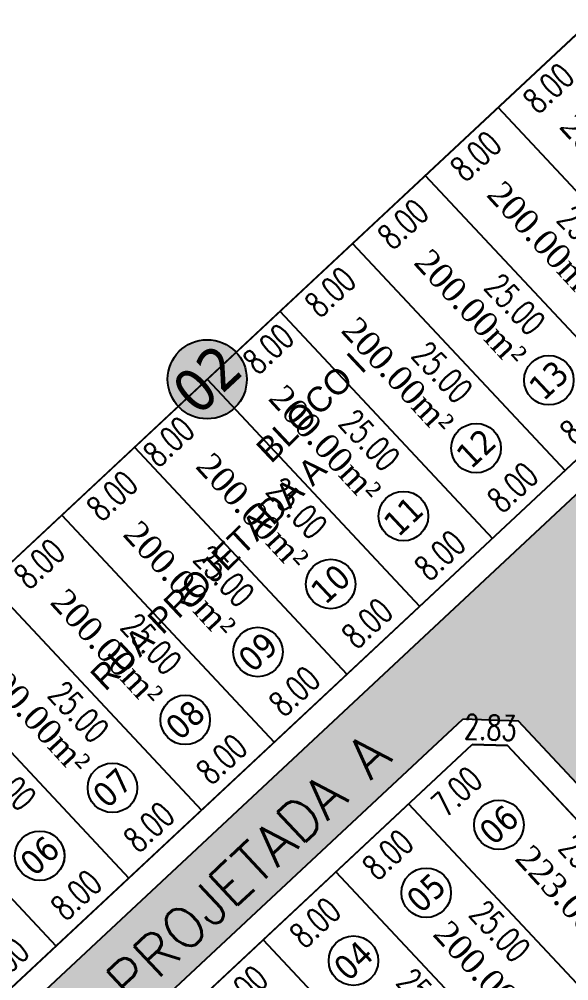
# Model space of a CAD drawing. Header units: metres. Extents: x 437145 to 437701, y 9614495 to 9615043.
# Drawn here: x 437325.8 to 437370, y 9614791 to 9614868.3 of the extents above; entities that cross this region are included whole.
import ezdxf

# ---------------------------------------------------------------- set-up
doc = ezdxf.new("R2010")
doc.units = ezdxf.units.M
doc.header["$PDMODE"] = 35
doc.header["$PDSIZE"] = 0.1
for name, color, linetype in [('ADUTORA', 90, 'Continuous'), ('Auxiliar', 7, 'Continuous'), ('COTAS', 10, 'Continuous'), ('Layer3', 1, 'Continuous'), ('M_FIO', 32, 'Continuous'), ('ÁREA', 7, 'Continuous')]:
    doc.layers.add(name, color=color, linetype=linetype)
doc.styles.add('ARIAL', font='arial.ttf')
doc.styles.add('COTAS', font='romans.shx', dxfattribs={"width": 0.7})
doc.styles.add('symplex', font='simplex.shx', dxfattribs={"bigfont": 'bigfont.shx'})
doc.styles.add('tahoma', font='tahoma.ttf')
doc.styles.add('ÁREA', font='times.ttf', dxfattribs={"height": 2})
doc.dimstyles.new('C-75', dxfattribs={"dimtxt": 2, "dimasz": 0.2, "dimexe": 0, "dimexo": 0, "dimgap": 1, "dimtad": 0, "dimzin": 4, "dimdsep": 46, "dimtxsty": 'COTAS', "dimblk1": 'BOL-COT', "dimblk2": 'BOL-COT', "dimsah": 1, "dimcen": 0.1, "dimse1": 1, "dimse2": 1, "dimsd1": 1, "dimsd2": 1, "dimclrd": 8, "dimclre": 256, "dimaunit": 1, "dimadec": 3, "dimazin": 0, "dimtfac": 0.5, "dimtix": 1, "dimtmove": 0, "dimatfit": 3, "dimldrblk": 'BOL-COT', "dimfxl": 1, "dimtolj": 1, "dimtzin": 0, "dimarcsym": 0})

# ---------------------------------------------------------------- blocks, each defined once
blk = doc.blocks.new('*D33')
at = {"layer": 'Defpoints', "color": 0, "transparency": 16777216}
for p in [(2628.772232277436, 1163.432809114787), (2628.772299220401, 1161.549890900361), (2636.772299216443, 1161.55017532255)]:
    blk.add_point(p, dxfattribs=at)
at = {"layer": 'Layer3', "transparency": 16777216, "insert": (2632.772232275457, 1163.432951325882), "char_height": 2, "attachment_point": 5, "rotation": 0.002037023878827723, "style": 'COTAS'}
blk.add_mtext('\\A1;8.00', dxfattribs=at)
blk = doc.blocks.new('BOL-COT')
at = {"layer": 'COTAS'}
for p, q in [((-1.999999999999943, 8.53e-14), (2, 8.53e-14)), ((0, -2.999999999999971), (0, 3.000000000000028))]:
    blk.add_line(p, q, dxfattribs=at)
blk.add_circle((0, 0), 0.4, dxfattribs=at)
blk = doc.blocks.new('*D34')
at = {"layer": 'Defpoints', "color": 0, "transparency": 16777216}
for p in [(2620.772232281019, 1163.432524726126), (2620.772299223545, 1161.549606521013), (2628.772299219587, 1161.54989094134)]:
    blk.add_point(p, dxfattribs=at)
at = {"layer": 'Layer3', "transparency": 16777216, "insert": (2624.77223227904, 1163.432666936289), "char_height": 2, "attachment_point": 5, "rotation": 0.0020370105386169936, "style": 'COTAS'}
blk.add_mtext('\\A1;8.00', dxfattribs=at)
blk = doc.blocks.new('*D35')
at = {"layer": 'Defpoints', "color": 0, "transparency": 16777216}
for p in [(2612.772232285699, 1163.432240356091), (2612.77229922954, 1161.549322139802), (2620.77229922564, 1161.549606565717)]:
    blk.add_point(p, dxfattribs=at)
at = {"layer": 'Layer3', "transparency": 16777216, "insert": (2616.772232283749, 1163.432382569048), "char_height": 2, "attachment_point": 5, "rotation": 0.0020370505592033467, "style": 'COTAS'}
blk.add_mtext('\\A1;8.00', dxfattribs=at)
blk = doc.blocks.new('*D36')
at = {"layer": 'Defpoints', "color": 0, "transparency": 16777216}
for p in [(2604.772232289979, 1163.431954294774), (2604.772299233383, 1161.549036076623), (2612.772299229483, 1161.549320500675)]:
    blk.add_point(p, dxfattribs=at)
at = {"layer": 'Layer3', "transparency": 16777216, "insert": (2608.772232288028, 1163.4320965068), "char_height": 2, "attachment_point": 5, "rotation": 0.0020370372190441828, "style": 'COTAS'}
blk.add_mtext('\\A1;8.00', dxfattribs=at)
blk = doc.blocks.new('*D37')
at = {"layer": 'Defpoints', "color": 0, "transparency": 16777216}
for p in [(2596.772232296591, 1163.431671584356), (2596.772299238679, 1161.548753384831), (2604.772299233906, 1161.549037803295)]:
    blk.add_point(p, dxfattribs=at)
at = {"layer": 'Layer3', "transparency": 16777216, "insert": (2600.772232294204, 1163.431813793587), "char_height": 2, "attachment_point": 5, "rotation": 0.0020369971986067986, "style": 'COTAS'}
blk.add_mtext('\\A1;8.00', dxfattribs=at)
blk = doc.blocks.new('*D38')
at = {"layer": 'Defpoints', "color": 0, "transparency": 16777216}
for p in [(2588.772232301011, 1163.431387208733), (2588.772299243976, 1161.548469005483), (2596.772299238795, 1161.548753427672)]:
    blk.add_point(p, dxfattribs=at)
at = {"layer": 'Layer3', "transparency": 16777216, "insert": (2592.772232298421, 1163.431529419827), "char_height": 2, "attachment_point": 5, "rotation": 0.00203702387913712, "style": 'COTAS'}
blk.add_mtext('\\A1;8.00', dxfattribs=at)
blk = doc.blocks.new('*D39')
at = {"layer": 'Defpoints', "color": 0, "transparency": 16777216}
for p in [(2580.772232304853, 1163.431102836836), (2580.772299247818, 1161.548184624273), (2588.77229924415, 1161.548469046462)]:
    blk.add_point(p, dxfattribs=at)
at = {"layer": 'Layer3', "transparency": 16777216, "insert": (2584.772232303019, 1163.43124504793), "char_height": 2, "attachment_point": 5, "rotation": 0.0020370238787761567, "style": 'COTAS'}
blk.add_mtext('\\A1;8.00', dxfattribs=at)
blk = doc.blocks.new('*D40')
at = {"layer": 'Defpoints', "color": 0, "transparency": 16777216}
for p in [(2572.772232307674, 1163.430816594842), (2572.772299251077, 1161.547898374829), (2580.772299247294, 1161.54818279888)]:
    blk.add_point(p, dxfattribs=at)
at = {"layer": 'Layer3', "transparency": 16777216, "insert": (2576.772232305782, 1163.430958806868), "char_height": 2, "attachment_point": 5, "rotation": 0.0020370372189926164, "style": 'COTAS'}
blk.add_mtext('\\A1;8.00', dxfattribs=at)
blk = doc.blocks.new('*D41')
at = {"layer": 'Defpoints', "color": 0, "transparency": 16777216}
for p in [(2564.772232312183, 1163.430534076276), (2564.772299256025, 1161.547615863714), (2572.772299252067, 1161.547900289628)]:
    blk.add_point(p, dxfattribs=at)
at = {"layer": 'Layer3', "transparency": 16777216, "insert": (2568.772232310204, 1163.430676289234), "char_height": 2, "attachment_point": 5, "rotation": 0.002037050559254913, "style": 'COTAS'}
blk.add_mtext('\\A1;8.00', dxfattribs=at)
blk = doc.blocks.new('*D60')
at = {"layer": 'Defpoints', "color": 0, "transparency": 16777216}
for p in [(2652.768948664738, 1186.552694147783), (2650.961485410424, 1161.552648054772), (2652.769837368362, 1161.552712338376)]:
    blk.add_point(p, dxfattribs=at)
at = {"layer": 'Layer3', "transparency": 16777216, "insert": (2650.961041058612, 1174.052638959475), "char_height": 2, "attachment_point": 5, "rotation": 270.00203676015633, "style": 'COTAS'}
blk.add_mtext('\\A1;25.00', dxfattribs=at)
blk = doc.blocks.new('*D61')
at = {"layer": 'Defpoints', "color": 0, "transparency": 16777216}
for p in [(2644.768948668289, 1186.552411493245), (2642.961485414557, 1161.552365400174), (2644.769837372728, 1161.552429683837)]:
    blk.add_point(p, dxfattribs=at)
at = {"layer": 'Layer3', "transparency": 16777216, "insert": (2642.961041062337, 1174.052356304879), "char_height": 2, "attachment_point": 5, "rotation": 270.002036762024, "style": 'COTAS'}
blk.add_mtext('\\A1;25.00', dxfattribs=at)
blk = doc.blocks.new('*D62')
at = {"layer": 'Defpoints', "color": 0, "transparency": 16777216}
for p in [(2636.768948673994, 1186.552125297818), (2634.961485414907, 1161.552079206656), (2636.769837377792, 1161.552143490273)]:
    blk.add_point(p, dxfattribs=at)
at = {"layer": 'Layer3', "transparency": 16777216, "insert": (2634.961041063007, 1174.052070110429), "char_height": 2, "attachment_point": 5, "rotation": 270.00203676055673, "style": 'COTAS'}
blk.add_mtext('\\A1;25.00', dxfattribs=at)
blk = doc.blocks.new('*D63')
at = {"layer": 'Defpoints', "color": 0, "transparency": 16777216}
for p in [(2628.768948677836, 1186.551840868178), (2626.961485419796, 1161.551794778828), (2628.769837382332, 1161.551859062496)]:
    blk.add_point(p, dxfattribs=at)
at = {"layer": 'Layer3', "transparency": 16777216, "insert": (2626.961041067547, 1174.05178568167), "char_height": 2, "attachment_point": 5, "rotation": 270.0020367621577, "style": 'COTAS'}
blk.add_mtext('\\A1;25.00', dxfattribs=at)
blk = doc.blocks.new('*D64')
at = {"layer": 'Defpoints', "color": 0, "transparency": 16777216}
for p in [(2620.768948682899, 1186.551555293012), (2618.961485429109, 1161.551509205655), (2620.769837385591, 1161.551573489192)]:
    blk.add_point(p, dxfattribs=at)
at = {"layer": 'Layer3', "transparency": 16777216, "insert": (2618.961041077762, 1174.051500107565), "char_height": 2, "attachment_point": 5, "rotation": 270.00203675802237, "style": 'COTAS'}
blk.add_mtext('\\A1;25.00', dxfattribs=at)
blk = doc.blocks.new('*D65')
at = {"layer": 'Defpoints', "color": 0, "transparency": 16777216}
for p in [(2612.768948688254, 1186.551271442655), (2610.961485430041, 1161.551225353444), (2612.76983739083, 1161.551289636973)]:
    blk.add_point(p, dxfattribs=at)
at = {"layer": 'Layer3', "transparency": 16777216, "insert": (2610.961041078752, 1174.051216256285), "char_height": 2, "attachment_point": 5, "rotation": 270.0020367577554, "style": 'COTAS'}
blk.add_mtext('\\A1;25.00', dxfattribs=at)
blk = doc.blocks.new('*D66')
at = {"layer": 'Defpoints', "color": 0, "transparency": 16777216}
for p in [(2604.768948690699, 1186.550989596504), (2602.961485432834, 1161.550943503433), (2604.769837395137, 1161.551007787097)]:
    blk.add_point(p, dxfattribs=at)
at = {"layer": 'Layer3', "transparency": 16777216, "insert": (2602.961041080615, 1174.050934408137), "char_height": 2, "attachment_point": 5, "rotation": 270.002036762024, "style": 'COTAS'}
blk.add_mtext('\\A1;25.00', dxfattribs=at)
blk = doc.blocks.new('*D67')
at = {"layer": 'Defpoints', "color": 0, "transparency": 16777216}
for p in [(2596.768948696635, 1186.550705215293), (2594.961485445057, 1161.550659124148), (2596.769837400201, 1161.550723407748)]:
    blk.add_point(p, dxfattribs=at)
at = {"layer": 'Layer3', "transparency": 16777216, "insert": (2594.961041093274, 1174.05065002792), "char_height": 2, "attachment_point": 5, "rotation": 270.0020367600231, "style": 'COTAS'}
blk.add_mtext('\\A1;25.00', dxfattribs=at)
blk = doc.blocks.new('*D68')
at = {"layer": 'Defpoints', "color": 0, "transparency": 16777216}
for p in [(2588.768948701176, 1186.550418736744), (2586.961485447619, 1161.550372647462), (2588.769837404742, 1161.550436931062)]:
    blk.add_point(p, dxfattribs=at)
at = {"layer": 'Layer3', "transparency": 16777216, "insert": (2586.961041095836, 1174.050363550303), "char_height": 2, "attachment_point": 5, "rotation": 270.00203676002326, "style": 'COTAS'}
blk.add_mtext('\\A1;25.00', dxfattribs=at)
blk = doc.blocks.new('*D69')
at = {"layer": 'Defpoints', "color": 0, "transparency": 16777216}
for p in [(2580.768948706007, 1186.550133738998), (2578.961485450529, 1161.550087647861), (2580.769837409456, 1161.550151931453)]:
    blk.add_point(p, dxfattribs=at)
at = {"layer": 'Layer3', "transparency": 16777216, "insert": (2578.961041098804, 1174.050078551633), "char_height": 2, "attachment_point": 5, "rotation": 270.00203675975627, "style": 'COTAS'}
blk.add_mtext('\\A1;25.00', dxfattribs=at)
blk = doc.blocks.new('*D70')
at = {"layer": 'Defpoints', "color": 0, "transparency": 16777216}
for p in [(2572.768948710838, 1186.549852082837), (2570.961485454545, 1161.549805987954), (2572.769837414579, 1161.549870271566)]:
    blk.add_point(p, dxfattribs=at)
at = {"layer": 'Layer3', "transparency": 16777216, "insert": (2570.961041102675, 1174.049796893589), "char_height": 2, "attachment_point": 5, "rotation": 270.002036760423, "style": 'COTAS'}
blk.add_mtext('\\A1;25.00', dxfattribs=at)
blk = doc.blocks.new('*D250')
at = {"layer": 'Defpoints', "color": 0, "transparency": 16777216}
for p in [(2588.773872413929, 1186.546480875793), (2596.771410622658, 1186.546765167597), (2596.771468598017, 1184.915834748786)]:
    blk.add_point(p, dxfattribs=at)
at = {"layer": 'Layer3', "transparency": 16777216, "insert": (2592.800384728319, 1184.915693587023), "char_height": 2, "attachment_point": 5, "rotation": 0.002036716809350874, "style": 'COTAS'}
blk.add_mtext('\\A1;8.00', dxfattribs=at)
blk = doc.blocks.new('*D251')
at = {"layer": 'Defpoints', "color": 0, "transparency": 16777216}
for p in [(2596.773872409098, 1186.54676530357), (2604.771410618059, 1186.547049595374), (2604.771468593419, 1184.916119174701)]:
    blk.add_point(p, dxfattribs=at)
at = {"layer": 'Layer3', "transparency": 16777216, "insert": (2600.800384726457, 1184.915978012937), "char_height": 2, "attachment_point": 5, "rotation": 0.002036716809287849, "style": 'COTAS'}
blk.add_mtext('\\A1;8.00', dxfattribs=at)
blk = doc.blocks.new('*D252')
at = {"layer": 'Defpoints', "color": 0, "transparency": 16777216}
for p in [(2614.014208572243, 1186.600479457858), (2622.011746781204, 1186.60076375525), (2622.011804757702, 1184.969833341077)]:
    blk.add_point(p, dxfattribs=at)
at = {"layer": 'Layer3', "transparency": 16777216, "insert": (2618.040720891988, 1184.969692176539), "char_height": 2, "attachment_point": 5, "rotation": 0.0020367568422558205, "style": 'COTAS'}
blk.add_mtext('\\A1;8.00', dxfattribs=at)
blk = doc.blocks.new('*D253')
at = {"layer": 'Defpoints', "color": 0, "transparency": 16777216}
for p in [(2620.771410539247, 1186.549588092002), (2628.768948748207, 1186.549872381943), (2628.769006723187, 1184.918941967796)]:
    blk.add_point(p, dxfattribs=at)
at = {"layer": 'Layer3', "transparency": 16777216, "insert": (2624.797922855151, 1184.918800806958), "char_height": 2, "attachment_point": 5, "rotation": 0.0020367034649690125, "style": 'COTAS'}
blk.add_mtext('\\A1;8.00', dxfattribs=at)
blk = doc.blocks.new('*D254')
at = {"layer": 'Defpoints', "color": 0, "transparency": 16777216}
for p in [(2628.773872390413, 1186.547903003502), (2636.771410599142, 1186.548187297169), (2636.771468574881, 1184.917256883008)]:
    blk.add_point(p, dxfattribs=at)
at = {"layer": 'Layer3', "transparency": 16777216, "insert": (2632.800384705212, 1184.91711572032), "char_height": 2, "attachment_point": 5, "rotation": 0.002036730153675442, "style": 'COTAS'}
blk.add_mtext('\\A1;8.00', dxfattribs=at)
blk = doc.blocks.new('*D255')
at = {"layer": 'Defpoints', "color": 0, "transparency": 16777216}
for p in [(2636.773872385582, 1186.548187429416), (2644.771410594775, 1186.54847172122), (2644.771468570135, 1184.917541311722)]:
    blk.add_point(p, dxfattribs=at)
at = {"layer": 'Layer3', "transparency": 16777216, "insert": (2640.800384703349, 1184.917400149959), "char_height": 2, "attachment_point": 5, "rotation": 0.0020367168092362835, "style": 'COTAS'}
blk.add_mtext('\\A1;8.00', dxfattribs=at)
blk = doc.blocks.new('*D256')
at = {"layer": 'Defpoints', "color": 0, "transparency": 16777216}
for p in [(2644.7738723811, 1186.54847185533), (2652.771410590003, 1186.548756147134), (2652.771468565362, 1184.917825726461)]:
    blk.add_point(p, dxfattribs=at)
at = {"layer": 'Layer3', "transparency": 16777216, "insert": (2648.800384698226, 1184.917684564698), "char_height": 2, "attachment_point": 5, "rotation": 0.0020367168093050375, "style": 'COTAS'}
blk.add_mtext('\\A1;8.00', dxfattribs=at)
blk = doc.blocks.new('*D356')
at = {"layer": 'Defpoints', "color": 0, "transparency": 16777216}
for p in [(2601.272690266395, 1150.548914788622), (2608.272690270528, 1150.54916191693), (2608.272758040436, 1148.629554396826)]:
    blk.add_point(p, dxfattribs=at)
at = {"layer": 'Layer3', "transparency": 16777216, "insert": (2604.772758038369, 1148.629430832672), "char_height": 2, "attachment_point": 5, "rotation": 0.0020227727174338558, "style": 'COTAS'}
blk.add_mtext('\\A1;7.00', dxfattribs=at)
blk = doc.blocks.new('*D363')
at = {"layer": 'Defpoints', "color": 0, "transparency": 16777216}
for p in [(2577.272690281529, 1150.54802383143), (2585.272690277047, 1150.548307840112), (2585.272755939461, 1148.698718907642)]:
    blk.add_point(p, dxfattribs=at)
at = {"layer": 'Layer3', "transparency": 16777216, "insert": (2581.272755941702, 1148.698576903302), "char_height": 2, "attachment_point": 5, "rotation": 0.0020340623516216932, "style": 'COTAS'}
blk.add_mtext('\\A1;8.00', dxfattribs=at)
blk = doc.blocks.new('*D364')
at = {"layer": 'Defpoints', "color": 0, "transparency": 16777216}
for p in [(2585.272690277046, 1150.548307840112), (2583.643103641481, 1125.548286206061), (2585.273579106515, 1125.54834417473)]:
    blk.add_point(p, dxfattribs=at)
at = {"layer": 'Layer3', "transparency": 16777216, "insert": (2583.642659226746, 1138.048268038751), "char_height": 2, "attachment_point": 5, "rotation": 270.0020370500504, "style": 'COTAS'}
blk.add_mtext('\\A1;25.00', dxfattribs=at)
blk = doc.blocks.new('*D366')
at = {"layer": 'Defpoints', "color": 0, "transparency": 16777216}
for p in [(2585.272690278152, 1150.548308302048), (2593.272690272681, 1150.548592303279), (2593.272755933372, 1148.699003380123)]:
    blk.add_point(p, dxfattribs=at)
at = {"layer": 'Layer3', "transparency": 16777216, "insert": (2589.272755936108, 1148.698861379507), "char_height": 2, "attachment_point": 5, "rotation": 0.0020340089910251455, "style": 'COTAS'}
blk.add_mtext('\\A1;8.00', dxfattribs=at)
blk = doc.blocks.new('*D367')
at = {"layer": 'Defpoints', "color": 0, "transparency": 16777216}
for p in [(2593.27269027268, 1150.548592303279), (2591.643103633856, 1125.548570678549), (2593.273579102032, 1125.548628647211)]:
    blk.add_point(p, dxfattribs=at)
at = {"layer": 'Layer3', "transparency": 16777216, "insert": (2591.64265921918, 1138.048552506583), "char_height": 2, "attachment_point": 5, "rotation": 270.00203704978435, "style": 'COTAS'}
blk.add_mtext('\\A1;25.00', dxfattribs=at)
blk = doc.blocks.new('*D369')
at = {"layer": 'Defpoints', "color": 0, "transparency": 16777216}
for p in [(2593.27269027338, 1150.548592724237), (2601.272690268024, 1150.548876731056), (2601.272755930008, 1148.699287806037)]:
    blk.add_point(p, dxfattribs=at)
at = {"layer": 'Layer3', "transparency": 16777216, "insert": (2597.272755932686, 1148.699145802628), "char_height": 2, "attachment_point": 5, "rotation": 0.002034049011634416, "style": 'COTAS'}
blk.add_mtext('\\A1;8.00', dxfattribs=at)
blk = doc.blocks.new('*D370')
at = {"layer": 'Defpoints', "color": 0, "transparency": 16777216}
for p in [(2601.272690268026, 1150.548876731056), (2599.643103630132, 1125.54885510073), (2601.273579097494, 1125.5489130694)]:
    blk.add_point(p, dxfattribs=at)
at = {"layer": 'Layer3', "transparency": 16777216, "insert": (2599.642659215397, 1138.048836931559), "char_height": 2, "attachment_point": 5, "rotation": 270.0020370500507, "style": 'COTAS'}
blk.add_mtext('\\A1;25.00', dxfattribs=at)
blk = doc.blocks.new('*D371')
at = {"layer": 'Defpoints', "color": 0, "transparency": 16777216}
for p in [(2610.272761378635, 1148.549233028996), (2608.536903969327, 1125.549171303218), (2610.273579102849, 1125.549233047623)]:
    blk.add_point(p, dxfattribs=at)
at = {"layer": 'Layer3', "transparency": 16777216, "insert": (2608.53649510722, 1137.049171293905), "char_height": 2, "attachment_point": 5, "rotation": 270.0020370498348, "style": 'COTAS'}
blk.add_mtext('\\A1;23.00', dxfattribs=at)
blk = doc.blocks.new('*D537')
at = {"layer": 'Defpoints', "color": 0, "transparency": 16777216}
for p in [(2623.272690264415, 1150.5496952239), (2620.363804201515, 1149.458516648673), (2621.272761371709, 1148.549624111834)]:
    blk.add_point(p, dxfattribs=at)
at = {"layer": 'Layer3', "transparency": 16777216, "insert": (2621.363768647868, 1150.458552204706), "char_height": 2, "attachment_point": 5, "rotation": 45.00203714226978, "style": 'COTAS'}
blk.add_mtext('\\A1;2.83', dxfattribs=at)
blk = doc.blocks.new('*D824')
at = {"layer": 'Defpoints', "color": 0, "transparency": 16777216}
for p in [(2608.272690262553, 1150.54916192438), (2611.272726697651, 1149.549269458423), (2610.272761378636, 1148.549233028996)]:
    blk.add_point(p, dxfattribs=at)
at = {"layer": 'Layer3', "transparency": 16777216, "insert": (2610.27269113961, 1150.549233906115), "char_height": 2, "attachment_point": 5, "rotation": 315.0020371614429, "style": 'COTAS'}
blk.add_mtext('\\A1;2.83', dxfattribs=at)
blk = doc.blocks.new('*D859')
at = {"layer": 'Defpoints', "color": 0, "transparency": 16777216}
for p in [(2603.07438568814, 1186.621004382479), (2611.071923898033, 1186.621288670558), (2611.071981872632, 1184.99035825921)]:
    blk.add_point(p, dxfattribs=at)
at = {"layer": 'Layer3', "transparency": 16777216, "insert": (2607.100898005326, 1184.990217099297), "char_height": 2, "attachment_point": 5, "rotation": 0.0020366901204152614, "style": 'COTAS'}
blk.add_mtext('\\A1;8.00', dxfattribs=at)
blk = doc.blocks.new('atutu')
h = blk.add_hatch(color=252)
h.dxf.hatch_style = 1
h.paths.add_polyline_path([(2863.27140678136, 1159.558238957408), (2832.441365581961, 1159.557143029156), (2829.269912204845, 1162.728995614085), (2829.271411739139, 1186.557193566445), (2822.271411752119, 1186.556761926371), (2822.269912194019, 1162.728213547128), (2819.09828051572, 1159.556668717745), (2712.443942977023, 1159.552877426478), (2709.272258869338, 1162.724336050782), (2709.271411981923, 1186.548470260906), (2702.271411822259, 1186.552842710498), (2702.272258873936, 1162.724087221879), (2699.100800246664, 1159.552403111342), (2531.943943363696, 1159.546461113128), (2528.772258974577, 1162.717918372113), (2528.771411935881, 1186.546327062282), (2521.771411945776, 1186.546083545643), (2521.772258983716, 1162.717701955098), (2518.600845955045, 1159.545986803579), (2436.443943144952, 1159.54306633431), (2433.2734401203, 1162.71334396522), (2433.272602327134, 1186.281645370978), (2426.272602420324, 1186.281645370978), (2426.281634772279, 928.7582939084205), (2433.281757170125, 928.7429307180973), (2433.279530455964, 991.3835418525669), (2436.438828028122, 994.5430630039009), (2521.436665092793, 994.5460849482151), (2521.436663749652, 994.5460745378914), (2524.218322191311, 994.5462978762192), (2531.21832219556, 994.5462978762192), (2534.779809492489, 994.5465489349843), (2534.768827719056, 994.5465589541527), (2792.106664956047, 994.5557081423284), (2795.278350587318, 991.384248027909), (2795.280577226275, 928.7558006759319), (2802.280577230408, 928.7558006759319), (2802.278350192495, 991.3954800054016), (2805.438827599015, 994.5561821426782), (2853.117648044625, 994.5578772801491), (2856.278350169154, 991.3973998952242), (2856.280577190186, 928.7582247092904), (2863.271366820345, 928.7582182477745)])
h.paths.add_polyline_path([(2612.272733265674, 1149.377741661254), (2612.277876275673, 1004.720887549552), (2609.106416146004, 1001.549201898608), (2561.449562127493, 1001.547507541585), (2558.277876297152, 1004.718967855308), (2558.272733288899, 1149.375821790058), (2561.444193402853, 1152.547507431689), (2609.101047624275, 1152.549201786849)], flags=16)
h.paths.add_polyline_path([(2619.272733261599, 1149.377990736025), (2622.444193176891, 1152.549676178354), (2670.101047609316, 1152.551370531651), (2673.272733240237, 1149.379910415369), (2673.277876248957, 1004.723056471306), (2670.106415938784, 1001.551370641547), (2622.449562099786, 1001.549676290113), (2619.277876271133, 1004.721136598247)], flags=16)
h.paths.add_polyline_path([(2551.272733292741, 1149.375572922039), (2551.277876301635, 1004.71871880475), (2548.106416166318, 1001.54703315008), (2500.449561969459, 1001.545338791195), (2497.277876336617, 1004.716798911202), (2497.27273331678, 1149.373653047118), (2500.444193430443, 1152.545338683161), (2548.101047658676, 1152.547033038321)], flags=16)
h.paths.add_polyline_path([(2680.272733235522, 1149.38015928525), (2683.444193349302, 1152.551844926882), (2731.101047563856, 1152.553539282042), (2734.272733212822, 1149.382079150859), (2734.277876221657, 1004.725225419137), (2731.106415716897, 1001.553539395663), (2683.449562278367, 1001.551845034915), (2680.27787624494, 1004.723305547941)], flags=16)
h.paths.add_polyline_path([(2490.272733319516, 1149.373404180962), (2490.27787634011, 1004.716550035733), (2487.106416225748, 1001.544864403415), (2436.452177504509, 1001.543063480738), (2433.279056522612, 1004.715958876866), (2433.27391435121, 1149.372558730054), (2436.44419347503, 1152.54306327771), (2487.101047690341, 1152.544864293519)], flags=16)
h.paths.add_polyline_path([(2741.272733208806, 1149.382328035641), (2744.444193322643, 1152.554013671684), (2792.101047538128, 1152.555708026844), (2795.272733186803, 1149.384247895661), (2795.277876196395, 1004.727393774647), (2792.106416082732, 1001.555708140466), (2744.449562452292, 1001.55401378158), (2741.277876218456, 1004.725474493909)], flags=16)
h.paths.add_polyline_path([(2802.272733183892, 1149.384496780443), (2805.444193296857, 1152.556182418349), (2853.101047503611, 1152.557876775372), (2856.272733159736, 1149.386416634875), (2856.277876169678, 1004.729562517586), (2853.106416056015, 1001.557876883405), (2805.449561822776, 1001.556182530108), (2802.277876191855, 1004.727642640802)], flags=16)
at = {"layer": 'Layer3'}
h = blk.add_hatch(color=101, dxfattribs=at)
h.dxf.hatch_style = 1
h.set_gradient(color1=(131, 236, 156), color2=(83, 228, 117), one_color=1, tint=0.6100000143051147)
h.paths.add_polyline_path([(2615.087973220123, 1184.36223390359, 1), (2610.459771581891, 1188.732472991902, 1)])
at = {"layer": 'Layer3', "color": 0}
blk.add_line((2610.272761375493, 1148.549233023408), (2608.272690270527, 1150.54916191693), dxfattribs=at)
for points in [[(2702.797284304887, 1186.552503822702), (2480.954146878236, 1186.544616554263)], [(2572.771410566255, 1186.547880376089), (2572.772299251892, 1161.547899201843)], [(2580.771410561772, 1186.548164230171), (2580.772299246595, 1161.548183055925)], [(2588.771410556941, 1186.54844922978), (2588.772299242928, 1161.548468057397)], [(2596.771410553216, 1186.548733651969), (2596.772299238097, 1161.548752485174)], [(2604.771410548734, 1186.549018079746), (2604.772299233266, 1161.549036903638)], [(2612.771410543262, 1186.549301933828), (2612.772299228842, 1161.549320755857)], [(2620.771410538664, 1186.549585782322), (2620.772299224418, 1161.549604611802)], [(2628.771410533542, 1186.549871355626), (2628.772299219354, 1161.549890185106)], [(2636.7714105297, 1186.550155779678), (2636.772299214639, 1161.550174609158)], [(2644.771410525218, 1186.550440207454), (2644.772299210972, 1161.550459033209)], [(2698.272299179307, 1161.552361747581), (2532.772299272905, 1161.546478644344)], [(2562.272690290435, 1150.547526477236), (2608.272690262553, 1150.54916192438)], [(2585.272690274893, 1150.548344150516), (2585.277916601941, 1003.548344303253)], [(2593.272690271517, 1150.548630124289), (2593.27357910116, 1125.548630154091)], [(2601.272690266162, 1150.548914784896), (2601.273579096736, 1125.548914810973)], [(2610.277845480678, 1005.549233153793), (2610.272761378228, 1148.549233019683)]]:
    blk.add_lwpolyline(points, dxfattribs=at)
for centre, radius in [((2612.773872399319, 1186.547333004284), 3.182736247992434), ((2584.775128632866, 1167.738324264395), 1.990958139869911), ((2592.775128628209, 1167.738608686584), 1.990958139869911), ((2600.775128623436, 1167.738893112499), 1.990958139869911), ((2608.775128619071, 1167.739176962856), 1.990958139869911), ((2616.775128614705, 1167.739460816938), 1.990958139869911), ((2624.772666753876, 1167.741715902794), 1.990958139869911), ((2632.775128605799, 1167.740030816156), 1.990958139869911), ((2589.425060635165, 1144.360130541357), 1.990958139869911), ((2597.425060627598, 1144.360379495058), 1.990958139869911), ((2605.425060621079, 1144.360663924697), 1.990958139869911)]:
    blk.add_circle(centre, radius, dxfattribs=at)
at = {"layer": 'Layer3', "color": 1}
for centre in [(2576.772666780826, 1167.740008773613), (2576.775128637756, 1167.738039262924)]:
    blk.add_circle(centre, 1.990958139869911, dxfattribs=at)
at = {"layer": 'M_FIO'}
for p, q in [((2612.272731920786, 1149.377731252792), (2609.101046290447, 1152.549191367212)), ((2612.272731921892, 1149.377731252792), (2609.101046291553, 1152.549191367212))]:
    blk.add_line(p, q, dxfattribs=at)
for points in [[(2699.100798902592, 1159.552392701018), (2531.943942021486, 1159.546450702804)], [(2699.100798903697, 1159.552392701018), (2531.943942022592, 1159.546450702804)], [(2561.444192059711, 1152.547497021365), (2609.101046281541, 1152.549191376525)], [(2561.444192060817, 1152.547497021365), (2609.101046282647, 1152.549191376525)], [(2612.277874932532, 1004.720877139229), (2612.272731922532, 1149.37773125093)], [(2612.277874933638, 1004.720877139229), (2612.272731923638, 1149.37773125093)]]:
    blk.add_lwpolyline(points, dxfattribs=at)
at = {"layer": 'ADUTORA', "color": 7, "style": 'symplex'}
blk.add_text('RUA PROJETADA A', height=3.284297485517897, rotation=0.0256716937465512, dxfattribs=at).set_placement((2563.005993867317, 1153.959817700419))
at = {"layer": 'Layer3', "color": 1, "insert": (2612.773872400774, 1186.547353452402), "char_height": 3.499999999999999, "attachment_point": 5, "rotation": 0.0020370548664193034, "style": 'tahoma'}
blk.add_mtext('\\A1;02', dxfattribs=at)
at = {"layer": 'Layer3', "color": 5, "char_height": 1.999999999999999, "attachment_point": 5, "rotation": 0.0020370548664193034, "style": 'tahoma'}
for s, insert in [('\\A1;06', (2576.772666781757, 1167.740008769888)), ('\\A1;07', (2584.7726667771, 1167.740293773222)), ('\\A1;08', (2592.775128628093, 1167.738608682859)), ('\\A1;09', (2600.772666767729, 1167.740864627394)), ('\\A1;10', (2608.772666763363, 1167.74114647727)), ('\\A1;11', (2616.772666758881, 1167.741430325764)), ('\\A1;12', (2624.775128522446, 1167.741714792657)), ('\\A1;13', (2632.775128588221, 1167.740032421756)), ('\\A1;04', (2589.425060635282, 1144.360130546945)), ('\\A1;05', (2597.425060627598, 1144.36037949692)), ('\\A1;06', (2605.425060622185, 1144.360663930285))]:
    blk.add_mtext(s, dxfattribs=dict(at, insert=insert))
at = {"layer": 'ÁREA', "linetype": 'Continuous', "lineweight": -2, "extrusion": (-0.0006588081243978, -0.0262267346955952, 0.9996558029437244), "style": 'ÁREA'}
for s, p in [('200.00m²', (2552.701826633416, 1246.018065508293, -37.21435990444013)), ('200.00m²', (2560.699296679527, 1246.219174941206, -37.21963782888572)), ('200.00m²', (2568.696766724762, 1246.420284392739, -37.22491575323768)), ('200.00m²', (2576.694236787361, 1246.621393269151, -37.23019366307844)), ('200.00m²', (2584.691706843595, 1246.822502141685, -37.2354715725845)), ('200.00m²', (2592.686666331801, 1247.0255191442, -37.24079955913212)), ('200.00m²', (2600.686646914309, 1247.224722178558, -37.24602745159727)), ('200.00m²', (2608.684116964573, 1247.42583162462, -37.25130537612594)), ('200.00m²', (2616.681587004038, 1247.62694106482, -37.25658330064631)), ('223.00m²', (2574.912584035229, 1206.017049484264, -36.16457159791063))]:
    blk.add_text(s, height=1.999999999999999, rotation=270.9999999799873, dxfattribs=at).set_placement(p)
at = {"layer": 'ÁREA', "linetype": 'Continuous', "lineweight": -2, "extrusion": (-0.0006588081243978001, -0.02622673469559521, 0.9996558029437245), "style": 'ÁREA'}
blk.add_text('200.00m²', height=1.999999999999999, rotation=270.9999999799873, dxfattribs=at).set_placement((2565.948161358667, 1205.849675721839, -36.16017903369878))
at = {"layer": 'Layer3', "color": 0}
for p1, p2, distance, picture, middle in [((2572.768948710838, 1186.549852082837), (2572.769837414579, 1161.549870271566), -1.8083519611766703, '*D70', (2570.961041102675, 1174.049796893589)), ((2580.768948706007, 1186.550133738998), (2580.769837409456, 1161.550151931453), -1.8083519600698146, '*D69', (2578.961041098804, 1174.050078551633)), ((2588.768948701176, 1186.550418736744), (2588.769837404742, 1161.550436931062), -1.8083519582653775, '*D68', (2586.961041095836, 1174.050363550303)), ((2596.768948696636, 1186.550705215293), (2596.769837400201, 1161.550723407748), -1.8083519562867718, '*D67', (2594.961041093274, 1174.05065002792)), ((2604.768948690699, 1186.550989596504), (2604.769837395137, 1161.551007787096), -1.8083519634458618, '*D66', (2602.961041080615, 1174.050934408137)), ((2612.768948688254, 1186.551271442655), (2612.76983739083, 1161.551289636973), -1.8083519619315482, '*D65', (2610.961041078752, 1174.051216256285)), ((2620.768948682899, 1186.551555293012), (2620.769837385591, 1161.551573489192), -1.8083519576246363, '*D64', (2618.961041077762, 1174.051500107565)), ((2628.768948677834, 1186.551840868178), (2628.769837382332, 1161.551859062496), -1.8083519636782373, '*D63', (2626.961041067547, 1174.05178568167)), ((2636.768948673993, 1186.552125297818), (2636.769837377791, 1161.552143490273), -1.8083519640265722, '*D62', (2634.961041063007, 1174.052070110429)), ((2644.768948668289, 1186.552411493245), (2644.769837372727, 1161.552429683837), -1.808351959312663, '*D61', (2642.961041062337, 1174.052356304879)), ((2652.768948664738, 1186.552694147783), (2652.769837368362, 1161.552712338376), -1.8083519590807395, '*D60', (2650.961041058612, 1174.052638959475)), ((2572.772299252067, 1161.547900289628), (2564.772299256025, 1161.547615863714), -1.8829182137519251, '*D41', (2568.772232310204, 1163.430676289234)), ((2580.772299247294, 1161.54818279888), (2572.772299251077, 1161.547898374829), -1.8829182212031725, '*D40', (2576.772232305782, 1163.430958806868)), ((2588.77229924415, 1161.548469046462), (2580.772299247818, 1161.548184624273), -1.882918213753031, '*D39', (2584.772232303019, 1163.43124504793)), ((2596.772299238796, 1161.548753427672), (2588.772299243976, 1161.548469005484), -1.8829182044388957, '*D38', (2592.772232298421, 1163.431529419827)), ((2604.772299233906, 1161.549037803295), (2596.772299238679, 1161.548753384832), -1.882918200714029, '*D37', (2600.772232294204, 1163.431813793587)), ((2612.772299229482, 1161.549320500675), (2604.772299233382, 1161.549036076623), -1.882918219340982, '*D36', (2608.772232288028, 1163.4320965068)), ((2620.77229922564, 1161.549606565717), (2612.77229922954, 1161.549322139802), -1.8829182174790344, '*D35', (2616.772232283749, 1163.432382569048)), ((2628.772299219587, 1161.54989094134), (2620.772299223545, 1161.549606521013), -1.8829182063031167, '*D34', (2624.77223227904, 1163.432666936289)), ((2636.772299216444, 1161.550175322551), (2628.772299220402, 1161.549890900362), -1.882918215614994, '*D33', (2632.772232275457, 1163.432951325882)), ((2608.272690262553, 1150.54916192438), (2610.272761378636, 1148.549233028996), 1.4142147996019951, '*D824', (2610.27269113961, 1150.549233906115)), ((2623.272690264415, 1150.549695223901), (2621.272761371709, 1148.549624111834), -1.2854138558333417, '*D537', (2621.363768647868, 1150.458552204706)), ((2577.272690281529, 1150.54802383143), (2585.272690277046, 1150.548307840112), -1.849588933635713, '*D363', (2581.272755941702, 1148.698576903302)), ((2585.272690277046, 1150.548307840112), (2585.273579106516, 1125.548344174731), -1.63047546606552, '*D364', (2583.642659226746, 1138.048268038751)), ((2585.272690278153, 1150.548308302048), (2593.272690272681, 1150.548592303279), -1.8495889243215164, '*D366', (2589.272755936108, 1148.698861379507)), ((2593.272690272681, 1150.548592303279), (2593.273579102033, 1125.548628647211), -1.6304754692078243, '*D367', (2591.64265921918, 1138.048552506583)), ((2593.27269027338, 1150.548592724237), (2601.272690268024, 1150.548876731056), -1.8495889261844347, '*D369', (2597.272755932686, 1148.699145802628)), ((2601.272690268024, 1150.548876731056), (2601.273579097493, 1125.5489130694), -1.630475468391553, '*D370', (2599.642659215397, 1138.048836931559)), ((2601.272690266395, 1150.548914788622), (2608.272690270527, 1150.54916191693), -1.9196075213001853, '*D356', (2604.772758038369, 1148.629430832672)), ((2610.272761378636, 1148.549233028996), (2610.273579102849, 1125.549233047623), -1.7366751346197187, '*D371', (2608.53649510722, 1137.049171293905))]:
    dim = blk.add_aligned_dim(p1=p1, p2=p2, distance=distance, dimstyle='C-75', dxfattribs=at)
    dim.commit()
    dim.dimension.update_dxf_attribs({"geometry": picture, "text_midpoint": middle})
for base, p1, p2, angle, picture, middle in [((2596.771468598017, 1184.915834748786), (2588.773872413929, 1186.546480875793), (2596.771410622658, 1186.546765167597), 0.0020367168109805276, '*D250', (2592.800384728319, 1184.915693587023)), ((2604.771468593419, 1184.916119174701), (2596.773872409098, 1186.54676530357), (2604.771410618059, 1186.547049595374), 0.002036716809292635, '*D251', (2600.800384726457, 1184.915978012937)), ((2611.071981872632, 1184.99035825921), (2603.07438568814, 1186.621004382479), (2611.071923898033, 1186.621288670558), 0.00203669012367386, '*D859', (2607.100898005326, 1184.990217099297)), ((2622.011804757702, 1184.969833341077), (2614.014208572242, 1186.600479457858), (2622.011746781204, 1186.60076375525), 0.002036756843879948, '*D252', (2618.040720891988, 1184.969692176539)), ((2628.769006723187, 1184.918941967796), (2620.771410539247, 1186.549588092002), (2628.768948748208, 1186.549872381943), 0.0020367034633440024, '*D253', (2624.797922855151, 1184.918800806958)), ((2636.771468574881, 1184.917256883008), (2628.773872390413, 1186.547903003502), (2636.771410599142, 1186.548187297169), 0.0020367301585579897, '*D254', (2632.800384705212, 1184.91711572032)), ((2644.771468570135, 1184.917541311722), (2636.773872385582, 1186.548187429416), (2644.771410594776, 1186.54847172122), 0.002036716810862054, '*D255', (2640.800384703349, 1184.917400149959)), ((2652.771468565362, 1184.917825726461), (2644.7738723811, 1186.54847185533), (2652.771410590003, 1186.548756147134), 0.0020367168109361724, '*D256', (2648.800384698226, 1184.917684564698))]:
    dim = blk.add_linear_dim(base=base, p1=p1, p2=p2, angle=angle, dimstyle='C-75', dxfattribs=at)
    dim.commit()
    dim.dimension.update_dxf_attribs({"geometry": picture, "text_midpoint": middle, "dimtype": 129})

msp = doc.modelspace()

# ---------------------------------------------------------------- linework, layer by layer
at = {"layer": 'Auxiliar', "color": 2, "linetype": 'Continuous', "lineweight": -3}
for p, q in [((437281.0031186602, 9614783.384065226), (437404.8208180755, 9614899.143396605)), ((437299.5372544108, 9614766.4881804), (437420.4315145742, 9614879.513964465)), ((437328.5986705403, 9614778.599501802), (437362.2015063175, 9614810.013660267)), ((437362.2015063175, 9614810.013660267), (437365.0266653849, 9614809.918629115)), ((437462.6864068646, 9614705.46014509), (437365.0266653849, 9614809.918629115))]:
    msp.add_line(p, q, dxfattribs=at)

# ---------------------------------------------------------------- block references
at = {"rotation": 43.07140519794264}
msp.add_blockref('atutu', (436242.5698856535, 9612188.321055599), dxfattribs=at)

# ---------------------------------------------------------------- texts
at = {"layer": 'ADUTORA', "color": 7, "extrusion": (0.2523981432401358, 0.1002419811213371, 0.9624171250085908), "style": 'ARIAL'}
for s, p in [('BLOCO I', (8774447.755507244, -3806793.860502091, 1074087.184766894)), ('RUA PROJETADA A', (8774435.647343507, -3806721.806987015, 1074272.02550714))]:
    msp.add_text(s, height=2, rotation=292.2865637495469, dxfattribs=at).set_placement(p)

doc.saveas('drawing.dxf')
